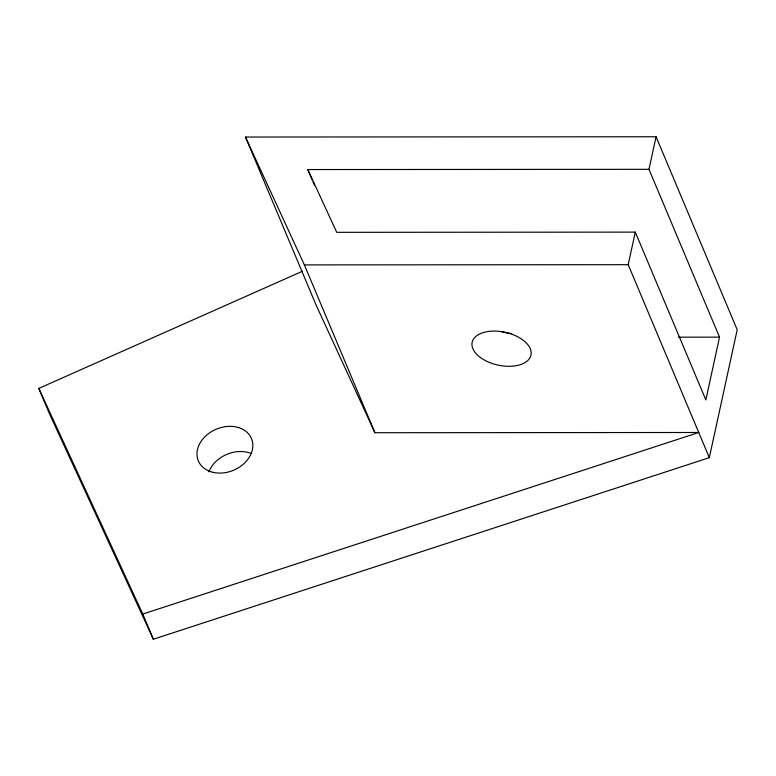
<?xml version="1.0" encoding="UTF-8"?>
<svg xmlns="http://www.w3.org/2000/svg" width="776" height="776" viewBox="0 0 776 776"><rect width="100%" height="100%" fill="white"/><g stroke="black" fill="none" stroke-linecap="round" stroke-linejoin="round"><path stroke-width="1.16" d="M302.485 271.231L38.8 388.407L49.383 413.589L153.367 639.24L709.322 457.665L628.201 264.684L635.292 232.121L336.726 232.325L307.81 169.556L648.978 169.323L719.527 337.143L705.84 399.931L635.292 232.121M648.978 169.323L656.079 136.76L245.468 137.042L316.007 304.861L374.924 432.717L698.74 432.494L142.784 614.068L38.8 388.407M709.322 457.665L737.2 329.751L656.079 136.76M245.468 137.042L304.386 264.897L628.201 264.684M678.437 337.172L719.527 337.143M307.81 169.556L312.01 179.557M312.941 181.778L314.348 185.115M304.386 264.897L374.924 432.717M142.784 614.068L153.367 639.24M208.919 471.856A28.819 22.271 -22.8 0 1 250.706 453.291M511.704 333.564A30.119 16.8 12.3 0 1 500.724 331.41M212.876 472.303A28.819 22.271 -22.8 0 0 252.763 443.649A28.819 22.271 -22.8 0 0 209.084 433.202A28.819 22.271 -22.8 0 0 212.876 472.303M480.412 357.523A30.119 16.8 12.3 0 0 530.124 357.493A30.119 16.8 12.3 0 0 494.157 331.08A30.119 16.8 12.3 0 0 480.412 357.523"/></g></svg>
